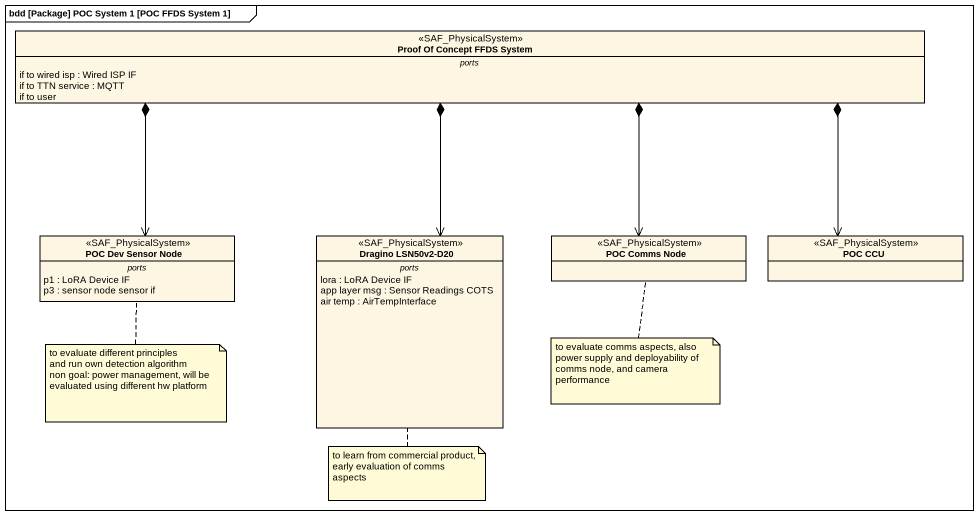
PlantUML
@startuml
mainframe bdd [Package] POC System 1 [POC FFDS System 1]
hide circle
hide empty members
class "Proof Of Concept FFDS System" as Proof_Of_Concept_FFDS_System <<SAF_PhysicalSystem>> {
  -- ports --
  if to wired isp : Wired ISP IF
  if to TTN service : MQTT
  if to user
}
class "POC Dev Sensor Node" as POC_Dev_Sensor_Node <<SAF_PhysicalSystem>> {
  -- ports --
  p1 : LoRA Device IF
  p3 : sensor node sensor if
}
class "Dragino LSN50v2-D20" as Dragino_LSN50v2_D20 <<SAF_PhysicalSystem>> {
  -- ports --
  lora : LoRA Device IF
  app layer msg : Sensor Readings COTS
  air temp : AirTempInterface
}
class "POC Comms Node" as POC_Comms_Node <<SAF_PhysicalSystem>>
class "POC CCU" as POC_CCU <<SAF_PhysicalSystem>>
Proof_Of_Concept_FFDS_System *--> POC_Dev_Sensor_Node
Proof_Of_Concept_FFDS_System *--> Dragino_LSN50v2_D20
Proof_Of_Concept_FFDS_System *--> POC_Comms_Node
Proof_Of_Concept_FFDS_System *-right-> POC_CCU
note bottom of POC_Comms_Node : to evaluate comms aspects, also power supply and deployability of comms node, and camera performance
note bottom of POC_Dev_Sensor_Node
  to evaluate different principles
  and run own detection algorithm
  non goal: power management, will be evaluated using different hw platform
end note
note bottom of Dragino_LSN50v2_D20 : to learn from commercial product, early evaluation of comms aspects
@enduml
